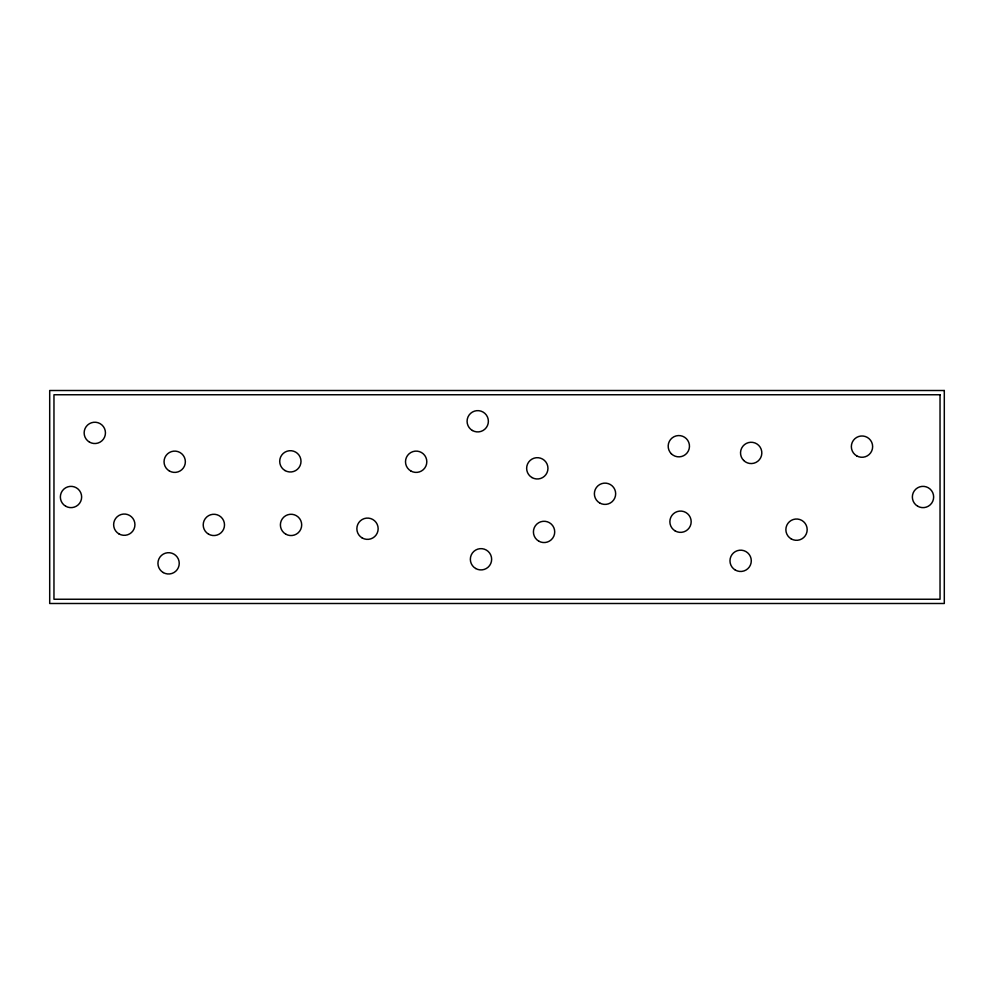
<?xml version="1.0" encoding="UTF-8"?>
<svg xmlns="http://www.w3.org/2000/svg" width="994" height="994" viewBox="0 0 994 994"><rect width="100%" height="100%" fill="white"/><g stroke="black" fill="none" stroke-linecap="round" stroke-linejoin="round"><path stroke-width="1.49" d="M944.3 390.505L49.7 390.505L49.7 603.495L944.3 603.495L944.3 390.505M940.038 394.755L53.962 394.755L53.962 599.245L940.038 599.245L940.038 394.755M65.679 506.219A10.648 10.648 0 0 0 81.645 497A10.648 10.648 0 0 0 65.679 487.781A10.648 10.648 0 0 0 65.679 506.219M917.673 506.219A10.648 10.648 0 0 0 933.652 497A10.648 10.648 0 0 0 917.673 487.781A10.648 10.648 0 0 0 917.673 506.219M285.029 470.56A10.648 10.648 0 0 0 301.008 461.34A10.648 10.648 0 0 0 285.029 452.121A10.648 10.648 0 0 0 285.029 470.56M362.189 537.953A10.648 10.648 0 0 0 378.155 528.721A10.648 10.648 0 0 0 362.189 519.502A10.648 10.648 0 0 0 362.189 537.953M531.976 477.555A10.648 10.648 0 0 0 547.955 468.336A10.648 10.648 0 0 0 531.976 459.104A10.648 10.648 0 0 0 531.976 477.555M675.199 530.945A10.648 10.648 0 0 0 691.178 521.713A10.648 10.648 0 0 0 675.199 512.494A10.648 10.648 0 0 0 675.199 530.945M743.649 460.446A10.648 10.648 0 0 0 761.466 455.674A10.648 10.648 0 0 0 748.42 442.628A10.648 10.648 0 0 0 743.649 460.446M169.378 470.982A10.648 10.648 0 0 0 185.356 461.75A10.648 10.648 0 0 0 169.378 452.531A10.648 10.648 0 0 0 169.378 470.982M118.969 533.902A10.648 10.648 0 0 0 134.935 524.67A10.648 10.648 0 0 0 118.969 515.451A10.648 10.648 0 0 0 118.969 533.902M410.833 470.982A10.648 10.648 0 0 0 426.811 461.75A10.648 10.648 0 0 0 410.833 452.531A10.648 10.648 0 0 0 410.833 470.982M599.705 502.989A10.648 10.648 0 0 0 615.671 493.769A10.648 10.648 0 0 0 599.705 484.538A10.648 10.648 0 0 0 599.705 502.989M791.199 538.885A10.648 10.648 0 0 0 807.178 529.665A10.648 10.648 0 0 0 791.199 520.434A10.648 10.648 0 0 0 791.199 538.885M208.541 534.138A10.648 10.648 0 0 0 224.507 524.907A10.648 10.648 0 0 0 208.541 515.687A10.648 10.648 0 0 0 208.541 534.138M285.725 534.138A10.648 10.648 0 0 0 301.691 524.907A10.648 10.648 0 0 0 285.725 515.687A10.648 10.648 0 0 0 285.725 534.138M475.679 568.506A10.648 10.648 0 0 0 491.645 559.274A10.648 10.648 0 0 0 475.679 550.055A10.648 10.648 0 0 0 475.679 568.506M538.736 541.134A10.648 10.648 0 0 0 554.714 531.914A10.648 10.648 0 0 0 538.736 522.695A10.648 10.648 0 0 0 538.736 541.134M671.298 453.736A10.648 10.648 0 0 0 689.115 448.953A10.648 10.648 0 0 0 676.082 435.919A10.648 10.648 0 0 0 671.298 453.736M163.264 572.569A10.648 10.648 0 0 0 179.243 563.337A10.648 10.648 0 0 0 163.264 554.118A10.648 10.648 0 0 0 163.264 572.569M856.666 455.848A10.648 10.648 0 0 0 872.645 446.629A10.648 10.648 0 0 0 856.666 437.41A10.648 10.648 0 0 0 856.666 455.848M735.311 570.047A10.648 10.648 0 0 0 751.29 560.815A10.648 10.648 0 0 0 735.311 551.595A10.648 10.648 0 0 0 735.311 570.047M472.411 430.501A10.648 10.648 0 0 0 488.377 421.282A10.648 10.648 0 0 0 472.411 412.05A10.648 10.648 0 0 0 472.411 430.501M89.472 442.106A10.648 10.648 0 0 0 105.451 432.875A10.648 10.648 0 0 0 89.472 423.655A10.648 10.648 0 0 0 89.472 442.106"/></g></svg>
